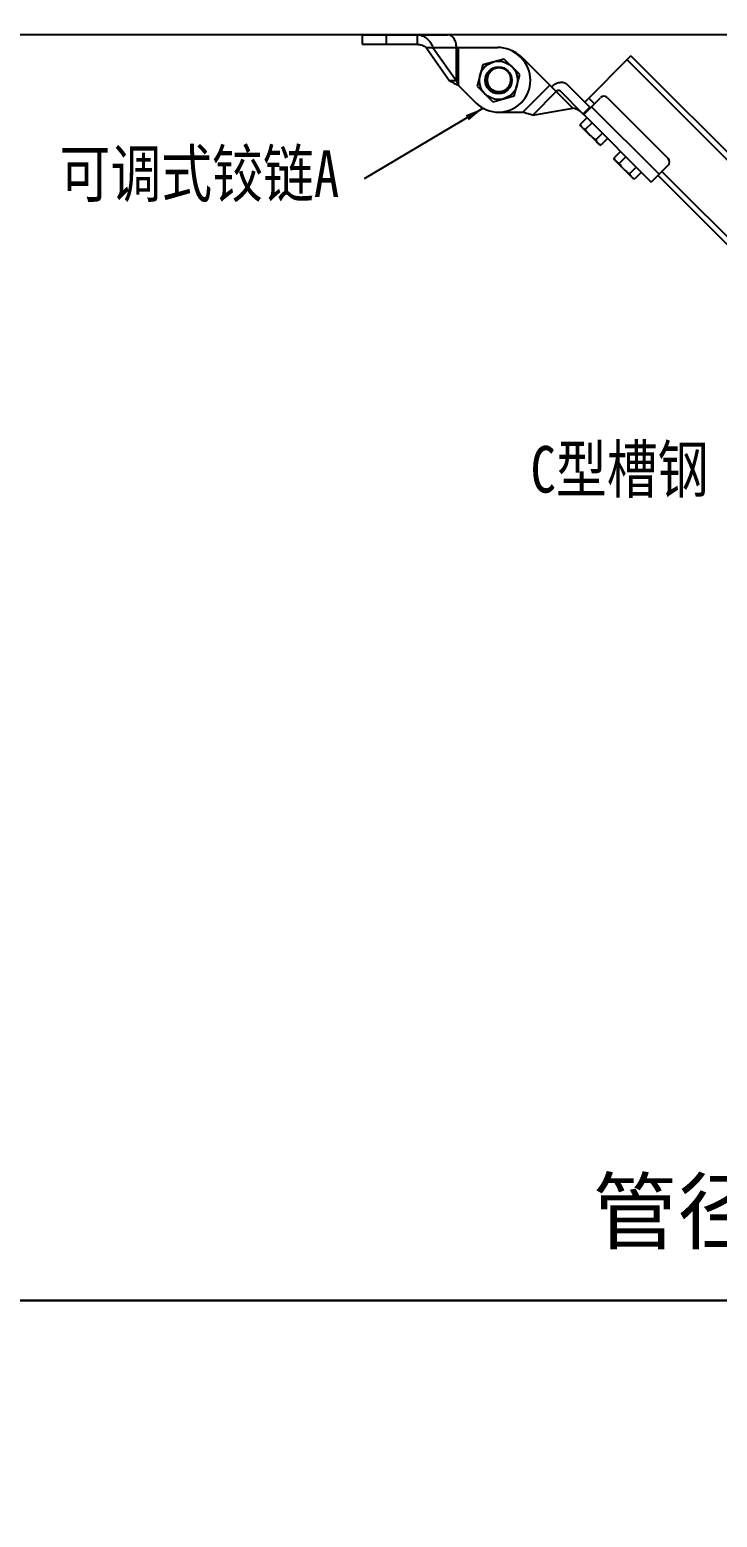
# Model space of a CAD drawing. Extents: x 1169373 to 1354985, y 649019 to 904199.
# Drawn here: x 1272263 to 1275962, y 800844 to 808848 of the extents above; entities that cross this region are included whole.
import ezdxf

# ---------------------------------------------------------------- set-up
doc = ezdxf.new("R2010")
doc.units = 0
doc.header["$LTSCALE"] = 1000
doc.header["$MEASUREMENT"] = 0
doc.layers.add('bz', color=2, linetype='Continuous')
doc.layers.add('DIM_SYMB', color=3, linetype='Continuous')
doc.styles.add('HZ', font='txt', dxfattribs={"width": 0.7, "height": 5, "bigfont": 'STF:宋体'})
doc.styles.get("Standard").update_dxf_attribs({"font": 'gbenor.shx', "bigfont": 'gbcbig.shx'})
doc.dimstyles.get("Standard").update_dxf_attribs({"dimscale": 100, "dimtxt": 3.5, "dimasz": 1, "dimexe": 2.5, "dimexo": 3, "dimgap": 1.5, "dimtad": 1, "dimdec": 0, "dimzin": 0, "dimdsep": 46, "dimtxsty": 'Standard', "dimblk": 'ARCHTICK', "dimcen": 0.09, "dimadec": 0, "dimazin": 0, "dimtfac": 1, "dimtdec": 0, "dimtix": 1, "dimtmove": 2, "dimatfit": 3, "dimfxl": 1, "dimtolj": 1, "dimtzin": 0, "dimarcsym": 0})

# ---------------------------------------------------------------- blocks, each defined once
blk = doc.blocks.new('gfhhrryyfd')
at = {"linetype": 'Continuous'}
for p, q in [((3688159.4, -1740810), (3688159.4, -1740861.4)), ((3688159.4, -1740810), (3688617.4, -1740810)), ((3688288, -1740810), (3688288, -1740861.4)), ((3688453.9, -1740810), (3688453.9, -1740861.4)), ((3688159.4, -1740861.4), (3688453.9, -1740861.4)), ((3688503.3, -1740878.6), (3688629.5, -1741057.2)), ((3688503.3, -1740878.6), (3688887, -1740878.6)), ((3688539.6, -1740878.6), (3688665.9, -1741057.2)), ((3688665.9, -1741057.2), (3688665.9, -1740878.6)), ((3688678, -1741083.5), (3688678, -1740878.6)), ((3689013.6, -1740934.1), (3689008.3, -1740928.8)), ((3689605.3, -1740924.3), (3689356.8, -1741172.8)), ((3689605.3, -1740924.3), (3692635.7, -1743954.6)), ((3688808.4, -1740971.3), (3688777.6, -1741086.1)), ((3688923.1, -1740940.6), (3688808.4, -1740971.3)), ((3689007.1, -1741024.6), (3688923.1, -1740940.6)), ((3689292.5, -1741205.5), (3689021.1, -1740934.1)), ((3689584.1, -1740945.5), (3692614.4, -1743975.8)), ((3688665.9, -1741057.2), (3688629.5, -1741057.2)), ((3688678, -1741083.5), (3688771.1, -1741176.6)), ((3688777.6, -1741086.1), (3688861.6, -1741170.1)), ((3688831.9, -1741055.1), (3688831.9, -1741055)), ((3688831.9, -1741057), (3688831.9, -1741057.1)), ((3688976.3, -1741139.3), (3689007.1, -1741024.6)), ((3689168.9, -1741081.9), (3689024, -1741226.8)), ((3689386, -1741202), (3689260.2, -1741076.3)), ((3688861.6, -1741170.1), (3688976.3, -1741139.3)), ((3689076.9, -1741242.4), (3689203.2, -1741116.2)), ((3689349.6, -1741238.4), (3689223.9, -1741112.6)), ((3689351, -1741239.2), (3689441.6, -1741148.6)), ((3689378, -1741151.6), (3689408.3, -1741181.9)), ((3689805.3, -1741475.9), (3689478, -1741148.6)), ((3688892.3, -1741226.8), (3689024, -1741226.8)), ((3689076.9, -1741242.4), (3689292.5, -1741205.5)), ((3689383.5, -1741199.6), (3689347.2, -1741235.9)), ((3689350.7, -1741239.5), (3689714.4, -1741603.2)), ((3689756.9, -1741560.8), (3689393.1, -1741197)), ((3689367.5, -1741256.2), (3689331.4, -1741292.3)), ((3689336.2, -1741302.5), (3689331.4, -1741292.3)), ((3689336.2, -1741302.5), (3689433.2, -1741399.5)), ((3689395.5, -1741284.2), (3689359.4, -1741320.3)), ((3689451.5, -1741340.2), (3689415.4, -1741376.3)), ((3689433.2, -1741399.5), (3689443.4, -1741404.3)), ((3689479.5, -1741368.2), (3689443.4, -1741404.3)), ((3689549.3, -1741438.1), (3689513.2, -1741474.1)), ((3689518, -1741484.4), (3689513.2, -1741474.1)), ((3689518, -1741484.4), (3689615, -1741581.4)), ((3689577.3, -1741466.1), (3689541.2, -1741502.1)), ((3689633.3, -1741522.1), (3689597.2, -1741558.1)), ((3689661.3, -1741550.1), (3689625.2, -1741586.1)), ((3689805.3, -1741512.3), (3689714.4, -1741603.2)), ((3689750.8, -1741566.8), (3691993.1, -1743809.1)), ((3689772, -1741545.6), (3692014.3, -1743787.9)), ((3689615, -1741581.4), (3689625.2, -1741586.1))]:
    blk.add_line(p, q, dxfattribs=at)
for radius in [102.9, 72.2, 68.6]:
    blk.add_circle((3688892.3, -1741055.3), radius, dxfattribs=at)
for centre, radius, start, end in [((3688887, -1741050), 171.5, 45, 90), ((3688899.8, -1741055.3), 171.5, 45, 67.63031), ((3688892.3, -1741055.3), 171.5, 225, 45), ((3688896.4, -1741056.3), 68.2, 72.31446, 73.94712), ((3688892.5, -1741055.3), 60.6, 177.15432, 178.71863), ((3688892.4, -1741055.3), 60.5, 178.71875, 179.6641), ((3688892.2, -1741055.3), 60.3, 179.75296, 181.37328), ((3688891.8, -1741051.2), 60.1, 184.99489, 185.50792), ((3688892, -1741055.3), 60.1, 181.37381, 181.69398), ((3688892.2, -1741055.3), 60.3, 181.69418, 182.60616), ((3688892.4, -1741055.3), 60.5, 182.60725, 185.59802), ((3688892.4, -1741055.3), 60.5, 185.59662, 191.09946), ((3688892.2, -1741055.3), 60.3, 191.10333, 191.4834), ((3688892.3, -1741055.3), 60.4, 191.48488, 255.44483), ((3688892.3, -1741055.3), 60.5, 255.4458, 258.67361), ((3688892.3, -1741055.3), 60.4, 258.67355, 262.14337), ((3688892.3, -1741055.4), 60.4, 262.14543, 265.15819), ((3688892.4, -1741055.2), 60.6, 265.15789, 267.69509), ((3688892.4, -1741055.2), 60.5, 267.70337, 268.51134), ((3688892.4, -1741055.2), 60.5, 267.69503, 268.78973), ((3688892.4, -1741055.3), 60.5, 268.51135, 269.23308), ((3688892.3, -1741055.4), 60.4, 268.78883, 271.69256), ((3688892.4, -1741055.5), 60.3, 269.23213, 271.6927), ((3689459.8, -1741166.7), 25.7, 45, 135), ((3689787.2, -1741494.1), 25.7, 315, 45)]:
    blk.add_arc(centre, radius, start, end, dxfattribs=at)
for points, knots in [([(3688453.9, -1740810), (3688463.4, -1740810), (3688482.7, -1740813.7), (3688508, -1740829.1), (3688527.6, -1740851.5), (3688536.4, -1740869.3), (3688539.6, -1740878.6)], [0, 0, 0, 0, 0.243233, 0.493078, 0.748723, 1, 1, 1, 1]), ([(3688665.9, -1740878.6), (3688665.9, -1740869.7), (3688663.6, -1740852.6), (3688653.4, -1740830.1), (3688637.6, -1740814.2), (3688623.8, -1740810), (3688617.4, -1740810)], [0, 0, 0, 0, 0.287969, 0.555344, 0.790533, 1, 1, 1, 1]), ([(3688453.9, -1740861.4), (3688463.1, -1740861.4), (3688480.9, -1740864.8), (3688496.4, -1740873.6), (3688503.3, -1740878.6)], [0, 0, 0, 0, 0.522516, 1, 1, 1, 1]), ([(3688915.2, -1740990.8), (3688905.3, -1740987.9), (3688883.9, -1740986.8), (3688859.4, -1740997.7), (3688844.6, -1741012.4), (3688836.4, -1741025.8), (3688831.9, -1741040.8), (3688831.4, -1741051.3), (3688831.9, -1741056.5)], [0, 0, 0, 0, 0.249273, 0.49841, 0.623846, 0.749245, 0.874621, 1, 1, 1, 1]), ([(3688629.5, -1741057.2), (3688636.6, -1741062), (3688652.7, -1741071.1), (3688669.2, -1741079.2), (3688678, -1741083.5)], [0, 0, 0, 0, 0.468219, 1, 1, 1, 1]), ([(3688665.9, -1741057.2), (3688666.7, -1741059.4), (3688670.3, -1741068.4), (3688674.7, -1741077), (3688678, -1741083.5)], [0, 0, 0, 0, 0.244001, 1, 1, 1, 1]), ([(3688894.1, -1741115.7), (3688899.4, -1741115.9), (3688910, -1741115), (3688925, -1741109.5), (3688938.1, -1741100.4), (3688952.1, -1741084.5), (3688961.5, -1741058.9), (3688958.7, -1741037.3), (3688955, -1741027.5)], [0, 0, 0, 0, 0.125414, 0.250833, 0.376265, 0.501706, 0.750785, 1, 1, 1, 1]), ([(3689177.4, -1741090.5), (3689183.7, -1741084.2), (3689197.4, -1741073.7), (3689220.5, -1741065), (3689243, -1741064.9), (3689255.7, -1741071.7), (3689260.2, -1741076.3)], [0, 0, 0, 0, 0.287971, 0.555344, 0.790532, 1, 1, 1, 1]), ([(3689223.9, -1741112.6), (3689222.7, -1741111.5), (3689219.5, -1741109.8), (3689213.9, -1741109.8), (3689208.2, -1741112), (3689204.7, -1741114.6), (3689203.2, -1741116.2)], [0, 0, 0, 0, 0.209498, 0.444667, 0.711989, 1, 1, 1, 1]), ([(3689076.9, -1741242.4), (3689068.4, -1741240.9), (3689050.6, -1741235.9), (3689033.2, -1741230), (3689024, -1741226.8)], [0, 0, 0, 0, 0.468219, 1, 1, 1, 1]), ([(3689339.5, -1741228.2), (3689333, -1741221.7), (3689318, -1741211.5), (3689300.8, -1741206.8), (3689292.5, -1741205.5)], [0, 0, 0, 0, 0.522516, 1, 1, 1, 1]), ([(3689351, -1741239.2), (3689351, -1741239.2), (3689350.3, -1741239.3), (3689350, -1741238.7), (3689349.6, -1741238.4)], [0, 0, 0, 0, 0.126775, 1, 1, 1, 1]), ([(3689331.4, -1741292.3), (3689331.8, -1741293.1), (3689333.4, -1741296.5), (3689335.3, -1741299.7), (3689336.9, -1741302)], [0, 0, 0, 0, 0.253346, 1, 1, 1, 1]), ([(3689342.7, -1741309), (3689345, -1741311.4), (3689350.3, -1741315.6), (3689356.3, -1741318.8), (3689359.4, -1741320.3)], [0, 0, 0, 0, 0.493589, 1, 1, 1, 1]), ([(3689415.4, -1741376.3), (3689416.8, -1741379.4), (3689420, -1741385.3), (3689424.3, -1741390.7), (3689426.7, -1741393)], [0, 0, 0, 0, 0.506411, 1, 1, 1, 1]), ([(3689426.7, -1741393), (3689429, -1741395.4), (3689434.3, -1741399.6), (3689440.3, -1741402.8), (3689443.4, -1741404.3)], [0, 0, 0, 0, 0.493589, 1, 1, 1, 1]), ([(3689513.2, -1741474.1), (3689513.6, -1741475), (3689515.3, -1741478.4), (3689517.2, -1741481.6), (3689518.7, -1741483.9)], [0, 0, 0, 0, 0.253346, 1, 1, 1, 1]), ([(3689524.5, -1741490.9), (3689526.9, -1741493.2), (3689532.2, -1741497.5), (3689538.1, -1741500.7), (3689541.2, -1741502.1)], [0, 0, 0, 0, 0.493589, 1, 1, 1, 1]), ([(3689597.2, -1741558.1), (3689598.7, -1741561.2), (3689601.9, -1741567.2), (3689606.2, -1741572.5), (3689608.5, -1741574.9)], [0, 0, 0, 0, 0.506411, 1, 1, 1, 1]), ([(3689608.5, -1741574.9), (3689610.9, -1741577.2), (3689616.2, -1741581.5), (3689622.1, -1741584.7), (3689625.2, -1741586.1)], [0, 0, 0, 0, 0.493589, 1, 1, 1, 1])]:
    blk.add_open_spline(points, degree=3, knots=knots, dxfattribs=at)
for points in [[(3689336.9, -1741302), (3689338.6, -1741304.5), (3689340.5, -1741306.9), (3689342.7, -1741309)], [(3689359.4, -1741320.3), (3689366.9, -1741331.2), (3689375.3, -1741341.6), (3689384.7, -1741351)], [(3689384.7, -1741351), (3689394, -1741360.4), (3689404.5, -1741368.7), (3689415.4, -1741376.3)], [(3689518.7, -1741483.9), (3689520.5, -1741486.4), (3689522.4, -1741488.7), (3689524.5, -1741490.9)], [(3689541.2, -1741502.1), (3689548.8, -1741513), (3689557.1, -1741523.5), (3689566.5, -1741532.9)], [(3689566.5, -1741532.9), (3689575.9, -1741542.2), (3689586.3, -1741550.6), (3689597.2, -1741558.1)]]:
    blk.add_open_spline(points, degree=3, dxfattribs=at)
at = {"layer": 'bz'}
blk.add_line((3696128.4, -1740810), (3686300.1, -1740810), dxfattribs=at)
at = {"layer": 'DIM_SYMB'}
for points in [[(3686300.1, -1739469.4), (3696128.4, -1739469.4), (3696128.4, -1747620.2), (3686300.1, -1747620.2)], [(3686300.1, -1747620.2), (3699978.1, -1747620.2), (3699978.1, -1755771), (3686300.1, -1755771)]]:
    blk.add_lwpolyline(points, close=True, dxfattribs=at)
at = {"char_height": 250.906, "attachment_point": 1}
for s, insert in [('{\\fSimSun|b0|i0|c134|p2;\\W0.8;可调式铰链A}', (3686530, -1741431.9)), ('{\\fSimSun|b0|i0|c134|p2;\\W0.8;C型槽钢}', (3689064.6, -1743022.5))]:
    blk.add_mtext(s, dxfattribs=dict(at, insert=insert))
at = {"layer": 'bz', "insert": (3689398.5, -1746974.1), "char_height": 334.541, "attachment_point": 1, "style": 'HZ'}
blk.add_mtext('{\\fSimHei|b0|i0|c134|p2;\\W1;\\C7;管径从DN65到DN150}', dxfattribs=at)
blk.add_leader([(3688809.8, -1741205.6), (3688169.8, -1741585.2)], dimstyle='Standard', override={"dimgap": 20, "dimtad": 0})

msp = doc.modelspace()

# ---------------------------------------------------------------- block references
at = {"lineweight": -3, "xscale": 0.9999959487468004, "yscale": 0.999995949678123, "zscale": 0.9999959495959999}
msp.add_blockref('gfhhrryyfd', (-2414092.3, 2549623.7), dxfattribs=at)

doc.saveas('drawing.dxf')
